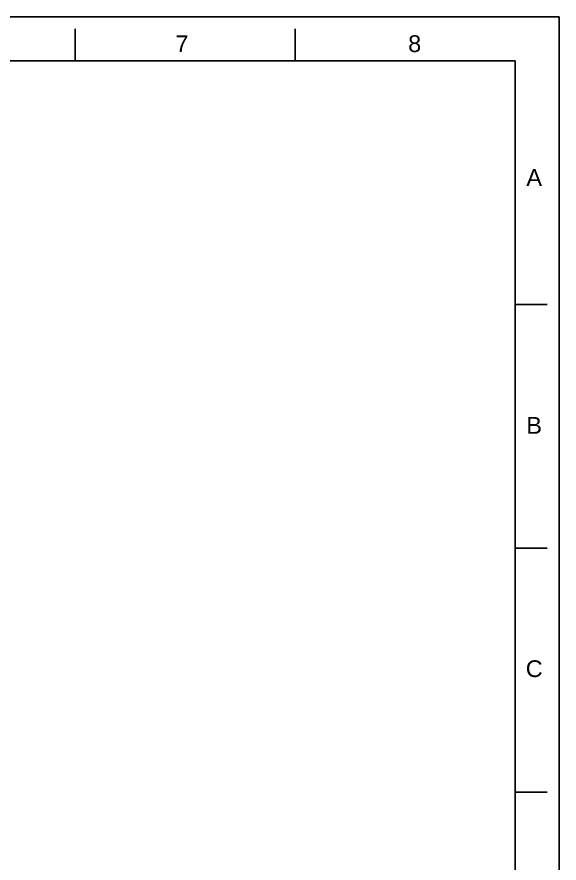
# Model space of a CAD drawing. Header units: millimetres. Extents: x 2985 to 3826, y 1462 to 2056.
# Drawn here: x 3579.4 to 3826.1, y 1671.3 to 2056.5 of the extents above; entities that cross this region are included whole.
import ezdxf

# ---------------------------------------------------------------- set-up
doc = ezdxf.new("R2010")
doc.units = ezdxf.units.MM
doc.layers.add('FORM', color=7, linetype='Continuous')
doc.styles.get("Standard").update_dxf_attribs({"font": 'arial.ttf'})

msp = doc.modelspace()

# ---------------------------------------------------------------- linework, layer by layer
at = {"layer": 'FORM', "color": 7, "linetype": 'Continuous'}
for p, q in [((2985.13, 2056.47), (3826.13, 2056.47)), ((3826.13, 1461.76), (3826.13, 2056.47)), ((3605.87, 2036.44), (3605.87, 2051)), ((3705.99, 2036.44), (3705.99, 2051)), ((3806.11, 2036.44), (3005.16, 2036.44)), ((3806.11, 2036.44), (3806.11, 1481.78)), ((3806.11, 1925.52), (3820.67, 1925.52)), ((3806.11, 1814.58), (3820.67, 1814.58)), ((3806.12, 1703.65), (3820.67, 1703.65))]:
    msp.add_line(p, q, dxfattribs=at)

# ---------------------------------------------------------------- texts
at = {"layer": 'FORM', "color": 7, "linetype": 'Continuous', "char_height": 7.63, "attachment_point": 5}
for s, insert in [('7', (3654.5, 2044.24)), ('8', (3760.41, 2044.24))]:
    msp.add_mtext_dynamic_manual_height_columns(s, width=50.0595, gutter_width=12.51, heights=[0], dxfattribs=dict(at, insert=insert))
at = {"layer": 'FORM', "char_height": 7.63, "attachment_point": 5}
for s, insert in [('A', (3814.81, 1983.38)), ('B', (3814.81, 1870.56)), ('C', (3814.81, 1759.74))]:
    msp.add_mtext_dynamic_manual_height_columns(s, width=10.0119, gutter_width=12.51, heights=[0], dxfattribs=dict(at, insert=insert))

doc.saveas('drawing.dxf')
